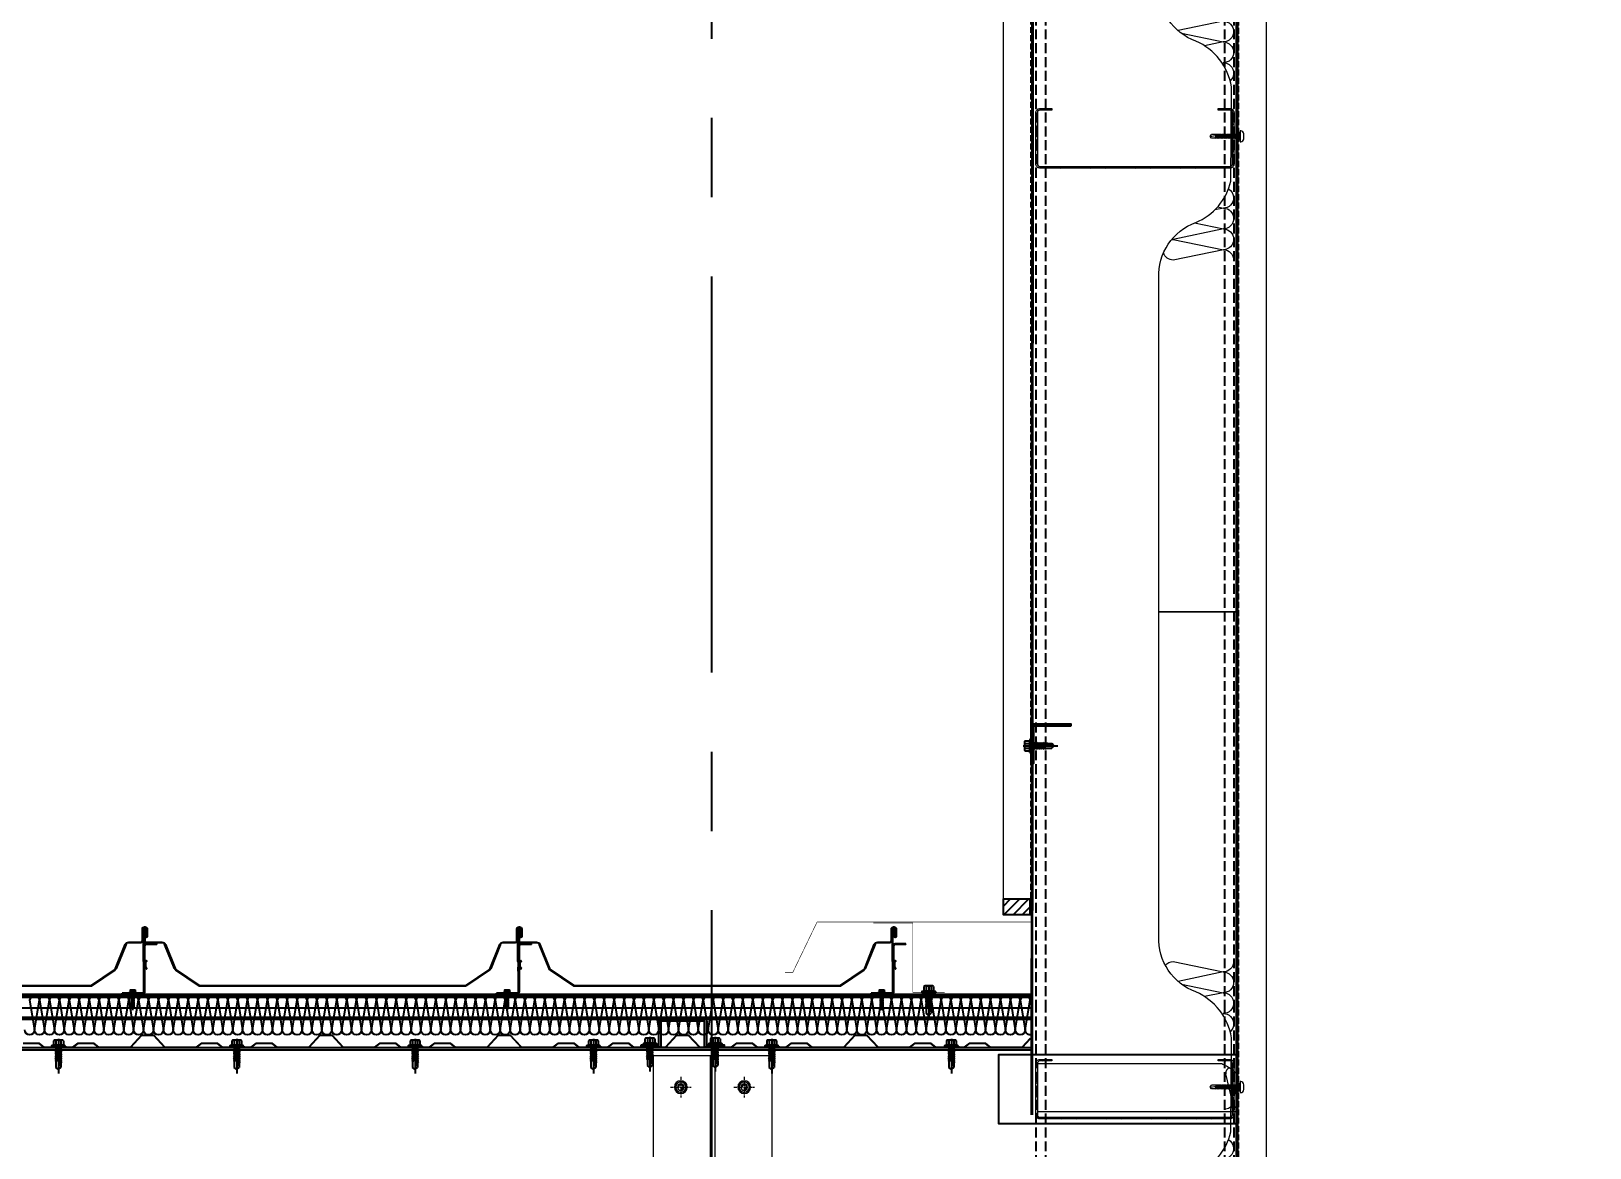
# Model space of a CAD drawing. Extents: x 220580 to 2027826, y -309201 to 71987.
# Drawn here: x 388799 to 390765, y -153356 to -151947 of the extents above; entities that cross this region are included whole.
import ezdxf
from ezdxf.xclip import XClip

# ---------------------------------------------------------------- set-up
doc = ezdxf.new("R2010")
doc.units = 0
for name, pattern in [('__DASH', [0.35, 0.25, -0.1]), ('CENTER', [2, 1.25, -0.25, 0.25, -0.25]), ('DASH', [0.35, 0.25, -0.1]), ('ZN-DASH', [0.35, 0.25, -0.1])]:
    doc.linetypes.add(name, pattern=pattern)
for name, color, linetype in [('!ZN6-虚线-8', 8, 'ZN-DASH'), ('1 轴线 辅助线', 1, 'CENTER'), ('A-AXIS-DP', 126, 'Continuous'), ('A-LIN-V', 9, 'Continuous'), ('AS-WALL', 40, 'Continuous'), ('BWM', 8, 'Continuous'), ('DIM', 173, 'Continuous'), ('Glass cotton', 95, 'Continuous'), ('pj', 4, 'Continuous'), ('SEAMLOK75 - SHEET', 6, 'Continuous'), ('Steel', 4, 'Continuous'), ('V900型压型底板', 190, 'Continuous'), ('ZX', 240, 'CENTER'), ('紧固件', 40, 'Continuous')]:
    doc.layers.add(name, color=color, linetype=linetype)
doc.layers.add('0_INSULATION', color=252, linetype='Continuous', lineweight=9, transparency=0.2)
for name, color, linetype, lineweight in [('0_PURLIN-CON', 253, 'Continuous', 15), ('0_SCREW RIVET', 4, 'Continuous', 15), ('S-dim', 81, 'Continuous', 0), ('屋面板', 6, 'Continuous', 13), ('底板', 2, 'Continuous', 13), ('彩钢板', 6, 'Continuous', 15), ('粗', 7, 'Continuous', 50), ('防火岩棉', 252, 'Continuous', 13)]:
    doc.layers.add(name, color=color, linetype=linetype, lineweight=lineweight)
doc.styles.add('DHTEXT-1', font='ROMANS.shx', dxfattribs={"width": 0.7, "bigfont": 'CHINESE.shx'})
doc.dimstyles.new('ZN200', dxfattribs={"dimscale": 200, "dimtxt": 2.5, "dimasz": 1.5, "dimexe": 1, "dimexo": 2, "dimgap": 0.9, "dimtad": 1, "dimdec": 0, "dimdsep": 46, "dimtxsty": 'DHTEXT-1', "dimblk": 'ARCHTICK', "dimcen": 2.5, "dimclrd": 173, "dimclre": 173, "dimclrt": 7, "dimazin": 2, "dimtfac": 1, "dimtdec": 0, "dimtix": 1, "dimtmove": 2, "dimatfit": 3, "dimfxl": 0, "dimtolj": 1, "dimtzin": 0, "dimarcsym": 0})

# ---------------------------------------------------------------- blocks, each defined once
blk = doc.blocks.new('_ArchTick')
at = {"color": 0, "linetype": 'ByBlock', "const_width": 0.4}
blk.add_lwpolyline([(-0.5, -0.5), (0.5, 0.5)], dxfattribs=at)
blk = doc.blocks.new('*D627')
at = {"layer": 'Defpoints', "color": 0, "ltscale": 2, "transparency": 16777216}
for p in [(390241.3, -150779.4), (391326.4, -150779.4), (390656.1, -162879.4)]:
    blk.add_point(p, dxfattribs=at)
at = {"layer": 'DIM', "color": 173, "linetype": 'ByBlock', "lineweight": -2, "ltscale": 2, "transparency": 16777216}
for p, q in [((390641.3, -150779.4), (391526.4, -150779.4)), ((391326.4, -162879.4), (391326.4, -150779.4)), ((391056.1, -162879.4), (391526.4, -162879.4))]:
    blk.add_line(p, q, dxfattribs=at)
at = {"layer": 'DIM', "color": 173, "lineweight": -2, "ltscale": 2, "transparency": 16777216, "xscale": 300, "yscale": 300, "zscale": 300}
for p, rotation in [((391326.4, -150779.4), 90), ((391326.4, -162879.4), 270)]:
    blk.add_blockref('_ArchTick', p, dxfattribs=dict(at, rotation=rotation))
at = {"layer": 'DIM', "color": 7, "ltscale": 2, "transparency": 16777216, "insert": (390896.4, -156829.4), "char_height": 500, "attachment_point": 5, "rotation": 90, "style": 'DHTEXT-1'}
blk.add_mtext('\\A1;12100', dxfattribs=at)
blk = doc.blocks.new('*U611')
at = {"layer": '0_INSULATION'}
for p, q in [((114761.39, -53978.93), (114792.96, -53985.48)), ((114792.96, -53985.48), (114764.45, -53991.41)), ((114766.55, -53993.11), (114792.96, -53998.59)), ((114792.96, -53998.59), (114781.19, -54001.04)), ((114792.98, -54103.48), (114787.53, -54104.61)), ((114789.32, -54102.72), (114792.98, -54103.48)), ((114774.8, -54112.82), (114792.98, -54116.59)), ((114792.98, -54116.59), (114761.42, -54123.15)), ((114761.42, -54123.15), (114792.98, -54129.7)), ((114792.98, -54129.7), (114761.42, -54136.27))]:
    blk.add_line(p, q, dxfattribs=at)
blk.add_lwpolyline([(114802.18, -53758.14), (114802.18, -54358.14), (114752.18, -54358.14), (114752.18, -54147.49, -0.323318), (114775.68, -54112.49, 0.242761), (114797.68, -54086.41), (114798.06, -54026.96, 0.256774), (114775.68, -53998.09, -0.323318), (114752.18, -53963.09), (114752.18, -53758.14)], format="xyb", close=True, dxfattribs=at)
at = {"layer": '0_INSULATION', "extrusion": (0, 0, -1)}
for centre, start_param, end_param in [((114761.39, -53985.49), 5.406397, 6.283185), ((114792.95, -53978.93), 1.570796, 3.141593), ((114792.96, -53992.04), 0, 1.570796), ((114792.96, -53992.04), 1.570796, 3.141593), ((114792.96, -54005.15), 0, 1.570796), ((114792.96, -54005.15), 1.570796, 3.141593), ((114792.96, -54018.26), 0, 1.570796), ((114792.96, -54018.26), 1.570796, 2.416555), ((114792.98, -54096.93), 0.524657, 1.570796), ((114792.98, -54096.93), 1.570796, 3.141593), ((114792.98, -54110.04), 0, 1.570796), ((114792.98, -54110.04), 1.570796, 3.141593), ((114761.42, -54129.71), 6.139662, 6.283185), ((114761.41, -54116.6), 3.141593, 3.269368), ((114792.98, -54123.15), 0, 1.570796), ((114792.98, -54123.15), 1.570796, 3.141593), ((114761.42, -54129.71), 3.141593, 4.407145), ((114792.98, -54136.26), 0, 1.570796)]:
    blk.add_ellipse(centre, major_axis=(0, 6.56), ratio=0.988253, start_param=start_param, end_param=end_param, dxfattribs=at)
blk = doc.blocks.new('*U1967')
at = {"layer": '0_PURLIN-CON', "linetype": 'ByBlock', "lineweight": -2}
h = blk.add_hatch(dxfattribs=at)
h.set_pattern_fill('ANSI32', color=256, scale=2, angle=2.8624)
h.set_pattern_definition([(47.862405, (-81115.591, 63372.253), (-7.0631283, 6.3904494), []), (47.862405, (-81111.1065, 63372.477), (-7.0631283, 6.3904494), [])])
edge = h.paths.add_edge_path()
edge.add_line((75, 20), (75, 5))
edge.add_arc((70, 5), 5, -90, 0, ccw=False)
edge.add_line((70, 0), (5, 0))
edge.add_arc((5, 5), 5, 180, 270, ccw=False)
edge.add_line((0, 5), (0, 245))
edge.add_arc((5, 245), 5, 90, 180, ccw=False)
edge.add_line((5, 250), (70, 250))
edge.add_arc((70, 245), 5, 0, 90, ccw=False)
edge.add_line((75, 245), (75, 230))
edge.add_line((75, 230), (73, 230))
edge.add_line((73, 230), (73, 245))
edge.add_arc((70, 245), 3, 0, 90)
edge.add_line((70, 248), (5, 248))
edge.add_arc((5, 245), 3, 90, 180)
edge.add_line((2, 245), (2, 5))
edge.add_arc((5, 5), 3, 180, 270)
edge.add_line((5, 2), (70, 2))
edge.add_arc((70, 5), 3, 270, 360)
edge.add_line((73, 5), (73, 20))
edge.add_line((73, 20), (75, 20))
at = {"color": 0, "linetype": 'ByBlock'}
for p in [(0, 250), (75, 250), (0, 0), (75, 0)]:
    blk.add_point(p, dxfattribs=at)
at = {"layer": '0_PURLIN-CON', "linetype": 'ByBlock', "lineweight": -2}
blk.add_lwpolyline([(75, 20), (75, 5, -0.414214), (70, 0), (5, 0, -0.414214), (0, 5), (0, 245, -0.414214), (5, 250), (70, 250, -0.414214), (75, 245), (75, 230), (73, 230), (73, 245, 0.414214), (70, 248), (5, 248, 0.414214), (2, 245), (2, 5, 0.414214), (5, 2), (70, 2, 0.414214), (73, 5), (73, 20)], format="xyb", close=True, dxfattribs=at)
blk = doc.blocks.new('*U616')
at = {"layer": '0_INSULATION'}
for p, q in [((114761.39, -53978.93), (114792.96, -53985.48)), ((114792.96, -53985.48), (114764.45, -53991.41)), ((114766.55, -53993.11), (114792.96, -53998.59)), ((114792.96, -53998.59), (114781.19, -54001.04)), ((114792.98, -54103.48), (114787.53, -54104.61)), ((114789.32, -54102.72), (114792.98, -54103.48)), ((114774.8, -54112.82), (114792.98, -54116.59)), ((114792.98, -54116.59), (114761.42, -54123.15)), ((114761.42, -54123.15), (114792.98, -54129.7)), ((114792.98, -54129.7), (114761.42, -54136.27))]:
    blk.add_line(p, q, dxfattribs=at)
blk.add_lwpolyline([(114802.18, -53484.14), (114802.18, -54358.14), (114752.18, -54358.14), (114752.18, -54147.49, -0.323318), (114775.68, -54112.49, 0.242761), (114797.68, -54086.41), (114798.06, -54026.96, 0.256774), (114775.68, -53998.09, -0.323318), (114752.18, -53963.09), (114752.18, -53484.14)], format="xyb", close=True, dxfattribs=at)
at = {"layer": '0_INSULATION', "extrusion": (0, 0, -1)}
for centre, start_param, end_param in [((114761.39, -53985.49), 5.406397, 6.283185), ((114792.95, -53978.93), 1.570796, 3.141593), ((114792.96, -53992.04), 0, 1.570796), ((114792.96, -53992.04), 1.570796, 3.141593), ((114792.96, -54005.15), 0, 1.570796), ((114792.96, -54005.15), 1.570796, 3.141593), ((114792.96, -54018.26), 0, 1.570796), ((114792.96, -54018.26), 1.570796, 2.416555), ((114792.98, -54096.93), 0.524657, 1.570796), ((114792.98, -54096.93), 1.570796, 3.141593), ((114792.98, -54110.04), 0, 1.570796), ((114792.98, -54110.04), 1.570796, 3.141593), ((114761.42, -54129.71), 6.139662, 6.283185), ((114761.41, -54116.6), 3.141593, 3.269368), ((114792.98, -54123.15), 0, 1.570796), ((114792.98, -54123.15), 1.570796, 3.141593), ((114761.42, -54129.71), 3.141593, 4.407145), ((114792.98, -54136.26), 0, 1.570796)]:
    blk.add_ellipse(centre, major_axis=(0, 6.56), ratio=0.988253, start_param=start_param, end_param=end_param, dxfattribs=at)
blk = doc.blocks.new('A$C730cbf65')
at = {"layer": 'Steel', "color": 8, "linetype": '__DASH', "ltscale": 50}
for p, q in [((84, 2650), (84, 406.5)), ((96, 2650), (96, 406.5)), ((322, 2650), (322, 406.5)), ((334, 2650), (334, 406.5)), ((84, 406.5), (84, -565.3)), ((96, 406.5), (96, -565.3)), ((322, 406.5), (322, -565.3)), ((334, 406.5), (334, -565.3))]:
    blk.add_line(p, q, dxfattribs=at)
blk = doc.blocks.new('$紧固件$00000145')
at = {"layer": '0_SCREW RIVET'}
for p, q in [((-1.7, 9.4), (-1.7, 7.2)), ((-1.7, 6.7), (-1.7, 5)), ((-1.7, 4.5), (-1.7, 2.8)), ((-1.7, 2.3), (-1.7, 0.6)), ((-1.7, 0.1), (-1.7, -1.6)), ((2.8, 9.4), (2.8, 7.6)), ((2.8, 7.1), (2.8, 5.4)), ((2.8, 4.9), (2.8, 3.2)), ((2.8, 2.7), (2.8, 1)), ((2.8, 0.5), (2.8, -1.2)), ((-1.7, -2.1), (-1.7, -3.8)), ((-1.7, -4.3), (-1.7, -6)), ((-1.7, -6.5), (-1.7, -8.2)), ((-1.7, -8.7), (-1.7, -10.5)), ((-1.7, -11), (-1.7, -12.7)), ((-1.7, -13.2), (-1.7, -14.9)), ((-1.7, -15.4), (-1.7, -17.1)), ((-1.7, -17.6), (-1.7, -19.3)), ((2.8, -1.7), (2.8, -3.4)), ((2.8, -3.9), (2.8, -5.6)), ((2.8, -6.1), (2.8, -7.8)), ((2.8, -8.3), (2.8, -10.1)), ((2.8, -10.6), (2.8, -12.3)), ((2.8, -12.8), (2.8, -14.5)), ((2.8, -15), (2.8, -16.7)), ((2.8, -17.2), (2.8, -18.9)), ((2.8, -19.4), (2.8, -24.8)), ((-1.7, -19.8), (-1.7, -24.8)), ((-1.7, -24.8), (0.5, -26.6)), ((0.5, -26.6), (2.8, -24.8))]:
    blk.add_line(p, q, dxfattribs=at)
blk.add_lwpolyline([(-6.5, 12.1, -0.414214), (-2.5, 16.1), (3.5, 16.1, -0.414214), (7.5, 12.1), (7.5, 12.2), (7.5, 11.4), (-6.5, 11.4), (-6.5, 12.2)], format="xyb", close=True, dxfattribs=at)
for points in [[(-4, 11.4), (5, 11.4), (5, 9.4), (-4, 9.4)], [(-1.7, 6.7), (2.8, 7.1), (3.3, 7.4), (2.8, 7.6), (-1.7, 7.2), (-2.2, 6.9)], [(-1.7, 4.5), (2.8, 4.9), (3.3, 5.2), (2.8, 5.4), (-1.7, 5), (-2.2, 4.7)], [(-1.7, 2.3), (2.8, 2.7), (3.3, 3), (2.8, 3.2), (-1.7, 2.8), (-2.2, 2.5)], [(-1.7, 0.1), (2.8, 0.5), (3.3, 0.8), (2.8, 1), (-1.7, 0.6), (-2.2, 0.3)], [(-1.7, -2.1), (2.8, -1.7), (3.3, -1.4), (2.8, -1.2), (-1.7, -1.6), (-2.2, -1.9)], [(-1.7, -4.3), (2.8, -3.9), (3.3, -3.6), (2.8, -3.4), (-1.7, -3.8), (-2.2, -4.1)], [(-1.7, -6.5), (2.8, -6.1), (3.3, -5.8), (2.8, -5.6), (-1.7, -6), (-2.2, -6.3)], [(-1.7, -8.7), (2.8, -8.3), (3.3, -8.1), (2.8, -7.8), (-1.7, -8.2), (-2.2, -8.5)], [(-1.7, -11), (2.8, -10.6), (3.3, -10.3), (2.8, -10.1), (-1.7, -10.5), (-2.2, -10.7)], [(-1.7, -13.2), (2.8, -12.8), (3.3, -12.5), (2.8, -12.3), (-1.7, -12.7), (-2.2, -13)], [(-1.7, -15.4), (2.8, -15), (3.3, -14.7), (2.8, -14.5), (-1.7, -14.9), (-2.2, -15.2)], [(-1.7, -17.6), (2.8, -17.2), (3.3, -16.9), (2.8, -16.7), (-1.7, -17.1), (-2.2, -17.4)]]:
    blk.add_lwpolyline(points, close=True, dxfattribs=at)
for points in [[(1.7, -19), (-1.7, -19.3), (-2.2, -19.6), (-1.7, -19.8), (1.6, -19.5)], [(0.5, -26.6), (1.9, -18), (2.5, -19.4), (2.5, -19.4), (2.8, -19.9)], [(2.3, -18.9), (2.8, -18.9), (3.3, -19.1), (2.8, -19.4), (2.5, -19.4)]]:
    blk.add_lwpolyline(points, dxfattribs=at)
blk = doc.blocks.new('*U976')
at = {"layer": 'pj'}
for p, q in [((-4.4, 0.45), (-4.4, 0)), ((4.4, 0), (-4.4, 0)), ((-4.1, 0.75), (-3.1, 1)), ((4.1, 0.75), (-4.1, 0.75)), ((-3.1, 3.85), (-3.1, 1)), ((3.1, 1), (-3.1, 1)), ((2.33, 4.25), (-2.33, 4.25)), ((-2.04, 0.75), (-1.55, 1)), ((-1.55, 3.85), (-1.55, 1)), ((-1.55, 0), (-1.55, -1.59)), ((1.55, 3.85), (1.55, 1)), ((2.15, 0.75), (1.55, 1)), ((1.55, 0), (1.55, -1.09)), ((3.1, 3.85), (3.1, 1)), ((4.1, 0.75), (3.1, 1)), ((4.4, 0.45), (4.4, 0)), ((-2.11, -1.9), (2.11, -1.4)), ((-2.11, -1.9), (-1.55, -1.59)), ((-2.11, -1.9), (-1.55, -2.21)), ((-2.11, -3.3), (2.11, -2.8)), ((-2.11, -3.3), (-1.55, -2.99)), ((-2.11, -3.3), (-1.55, -3.61)), ((-2.11, -4.7), (2.11, -4.2)), ((-2.11, -4.7), (-1.55, -4.39)), ((-2.11, -4.7), (-1.55, -5.01)), ((-2.11, -6.1), (2.11, -5.6)), ((-2.11, -6.1), (-1.55, -5.79)), ((-2.11, -6.1), (-1.55, -6.41)), ((-2.11, -7.5), (2.11, -7)), ((-2.11, -7.5), (-1.55, -7.19)), ((-2.11, -7.5), (-1.55, -7.81)), ((-2.11, -8.9), (-1.55, -8.59)), ((-2.11, -8.9), (-1.14, -8.78)), ((-2.11, -8.9), (-1.55, -9.21)), ((-1.55, -1.59), (1.55, -1.09)), ((-1.55, -2.21), (1.55, -1.71)), ((-1.55, -2.21), (-1.55, -2.99)), ((-1.55, -2.99), (1.55, -2.49)), ((-1.55, -3.61), (1.55, -3.11)), ((-1.55, -3.61), (-1.55, -4.39)), ((-1.55, -4.39), (1.55, -3.89)), ((-1.55, -5.01), (1.55, -4.51)), ((-1.55, -5.01), (-1.55, -5.79)), ((-1.55, -5.79), (1.55, -5.29)), ((-1.55, -6.41), (1.55, -5.91)), ((-1.55, -6.41), (-1.55, -7.19)), ((-1.55, -7.19), (1.55, -6.69)), ((-1.55, -7.81), (1.55, -7.31)), ((-1.55, -7.81), (-1.55, -8.59)), ((-1.55, -8.59), (-0.99, -8.49)), ((-1.55, -9.21), (-1.33, -9.17)), ((-1.55, -9.21), (-1.55, -13)), ((0.56, -8.24), (1.55, -8.09)), ((0.71, -8.55), (2.11, -8.4)), ((0.71, -8.83), (1.55, -8.71)), ((0.71, -9.61), (1.55, -9.49)), ((0.71, -9.95), (2.11, -9.8)), ((1.55, -0.31), (1.55, -1.09)), ((2.11, -1.4), (1.55, -1.09)), ((2.11, -1.4), (1.55, -1.71)), ((1.55, -1.71), (1.55, -2.49)), ((2.11, -2.8), (1.55, -2.49)), ((2.11, -2.8), (1.55, -3.11)), ((1.55, -3.11), (1.55, -3.89)), ((2.11, -4.2), (1.55, -3.89)), ((2.11, -4.2), (1.55, -4.51)), ((1.55, -4.51), (1.55, -5.29)), ((2.11, -5.6), (1.55, -5.29)), ((2.11, -5.6), (1.55, -5.91)), ((1.55, -5.91), (1.55, -6.69)), ((2.11, -7), (1.55, -6.69)), ((2.11, -7), (1.55, -7.31)), ((1.55, -7.31), (1.55, -8.09)), ((2.11, -8.4), (1.55, -8.09)), ((2.11, -8.4), (1.55, -8.71)), ((1.55, -8.71), (1.55, -9.49)), ((2.11, -9.8), (1.55, -9.49)), ((2.11, -9.8), (1.55, -10.11)), ((0, -14.4), (-1.55, -13)), ((0, -14.4), (1.55, -13)), ((0.71, -10.23), (1.55, -10.11)), ((1.55, -10.11), (1.55, -13))]:
    blk.add_line(p, q, dxfattribs=at)
blk.add_lwpolyline([(0, -14.4), (0.71, -10.23), (0.71, -8.5, 0.417657), (0.41, -8.2, 0.097062), (-0.99, -8.49), (-1.55, -9.6)], format="xyb", dxfattribs=at)
for centre, radius, start, end in [((-4.1, 0.45), 0.3, 90, 180), ((-2.33, 3.3), 0.951, 35.40086, 144.59914), ((0, 1.05), 3.2, 61.05941, 118.94059), ((2.33, 3.3), 0.951, 35.40086, 144.59914), ((4.1, 0.45), 0.3, 0, 90)]:
    blk.add_arc(centre, radius, start, end, dxfattribs=at)
at = {"layer": 'ZX', "ltscale": 0.2}
blk.add_line((0, 4.94), (0, -16.83), dxfattribs=at)
blk = doc.blocks.new('00990')
at = {"color": 2}
blk.add_lwpolyline([(7292.4, -17093.5), (7314.9, -17093.5), (7314.9, -17061), (7374.9, -17061), (7374.9, -17093.5), (7397.4, -17093.5), (7397.4, -17096), (7372.4, -17096), (7372.4, -17063.5), (7317.4, -17063.5), (7317.4, -17096), (7292.4, -17096)], close=True, dxfattribs=at)
at = {"layer": '紧固件', "xscale": 2, "yscale": 2, "zscale": 2}
for p in [(7303.6, -17093.5), (7386.1, -17093.5, 0)]:
    blk.add_blockref('*U976', p, dxfattribs=at)
blk = doc.blocks.new('*U1984')
at = {"layer": 'pj'}
for p, q in [((-4.4, 0.5), (-4.4, 0)), ((4.4, 0), (-4.4, 0)), ((-4.1, 0.8), (-3.1, 1)), ((4.1, 0.8), (-4.1, 0.8)), ((-3.1, 3.9), (-3.1, 1)), ((3.1, 1), (-3.1, 1)), ((2.3, 4.2), (-2.3, 4.2)), ((-2, 0.8), (-1.5, 1)), ((-1.5, 3.9), (-1.5, 1)), ((-1.5, 0), (-1.5, -1.6)), ((1.5, 3.9), (1.5, 1)), ((2.2, 0.8), (1.5, 1)), ((1.5, 0), (1.5, -1.1)), ((3.1, 3.9), (3.1, 1)), ((4.1, 0.8), (3.1, 1)), ((4.4, 0.5), (4.4, 0)), ((-2.1, -1.9), (2.1, -1.4)), ((-2.1, -1.9), (-1.5, -1.6)), ((-2.1, -1.9), (-1.5, -2.2)), ((-2.1, -3.3), (2.1, -2.8)), ((-2.1, -3.3), (-1.5, -3)), ((-2.1, -3.3), (-1.5, -3.6)), ((-2.1, -4.7), (2.1, -4.2)), ((-2.1, -4.7), (-1.5, -4.4)), ((-2.1, -4.7), (-1.5, -5)), ((-2.1, -6.1), (2.1, -5.6)), ((-2.1, -6.1), (-1.5, -5.8)), ((-2.1, -6.1), (-1.5, -6.4)), ((-2.1, -7.5), (2.1, -7)), ((-2.1, -7.5), (-1.5, -7.2)), ((-2.1, -7.5), (-1.5, -7.8)), ((-2.1, -8.9), (2.1, -8.4)), ((-2.1, -8.9), (-1.5, -8.6)), ((-2.1, -8.9), (-1.5, -9.2)), ((-2.1, -10.3), (2.1, -9.8)), ((-2.1, -10.3), (-1.5, -10)), ((-2.1, -10.3), (-1.5, -10.6)), ((-2.1, -11.7), (2.1, -11.2)), ((-2.1, -11.7), (-1.5, -11.4)), ((-2.1, -11.7), (-1.5, -12)), ((-2.1, -13.1), (-1.5, -12.8)), ((-2.1, -13.1), (-1.1, -13)), ((-2.1, -13.1), (-1.5, -13.4)), ((-1.5, -1.6), (1.5, -1.1)), ((-1.5, -2.2), (1.5, -1.7)), ((-1.5, -2.2), (-1.5, -3)), ((-1.5, -3), (1.5, -2.5)), ((-1.5, -3.6), (1.5, -3.1)), ((-1.5, -3.6), (-1.5, -4.4)), ((-1.5, -4.4), (1.5, -3.9)), ((-1.5, -5), (1.5, -4.5)), ((-1.5, -5), (-1.5, -5.8)), ((-1.5, -5.8), (1.5, -5.3)), ((-1.5, -6.4), (1.5, -5.9)), ((-1.5, -6.4), (-1.5, -7.2)), ((-1.5, -7.2), (1.5, -6.7)), ((-1.5, -7.8), (1.5, -7.3)), ((-1.5, -7.8), (-1.5, -8.6)), ((-1.5, -8.6), (1.5, -8.1)), ((-1.5, -9.2), (1.5, -8.7)), ((-1.5, -9.2), (-1.5, -10)), ((-1.5, -10), (1.5, -9.5)), ((-1.5, -10.6), (1.5, -10.1)), ((-1.5, -10.6), (-1.5, -11.4)), ((-1.5, -11.4), (1.5, -10.9)), ((-1.5, -12), (1.5, -11.5)), ((-1.5, -12), (-1.5, -12.8)), ((-1.5, -12.8), (-1, -12.7)), ((-1.5, -13.4), (-1.5, -17.2)), ((-1.5, -13.4), (-1.3, -13.4)), ((0, -18.6), (-1.5, -17.2)), ((0, -18.6), (1.5, -17.2)), ((0.6, -12.4), (1.5, -12.3)), ((0.7, -12.8), (2.1, -12.6)), ((0.7, -13), (1.5, -12.9)), ((0.7, -13.8), (1.5, -13.7)), ((0.7, -14.2), (2.1, -14)), ((0.7, -14.4), (1.5, -14.3)), ((1.5, -0.3), (1.5, -1.1)), ((2.1, -1.4), (1.5, -1.1)), ((2.1, -1.4), (1.5, -1.7)), ((1.5, -1.7), (1.5, -2.5)), ((2.1, -2.8), (1.5, -2.5)), ((2.1, -2.8), (1.5, -3.1)), ((1.5, -3.1), (1.5, -3.9)), ((2.1, -4.2), (1.5, -3.9)), ((2.1, -4.2), (1.5, -4.5)), ((1.5, -4.5), (1.5, -5.3)), ((2.1, -5.6), (1.5, -5.3)), ((2.1, -5.6), (1.5, -5.9)), ((1.5, -5.9), (1.5, -6.7)), ((2.1, -7), (1.5, -6.7)), ((2.1, -7), (1.5, -7.3)), ((1.5, -7.3), (1.5, -8.1)), ((2.1, -8.4), (1.5, -8.1)), ((2.1, -8.4), (1.5, -8.7)), ((1.5, -8.7), (1.5, -9.5)), ((2.1, -9.8), (1.5, -9.5)), ((2.1, -9.8), (1.5, -10.1)), ((1.5, -10.1), (1.5, -10.9)), ((2.1, -11.2), (1.5, -10.9)), ((2.1, -11.2), (1.5, -11.5)), ((1.5, -11.5), (1.5, -12.3)), ((2.1, -12.6), (1.5, -12.3)), ((2.1, -12.6), (1.5, -12.9)), ((1.5, -12.9), (1.5, -13.7)), ((2.1, -14), (1.5, -13.7)), ((2.1, -14), (1.5, -14.3)), ((1.5, -14.3), (1.5, -17.2))]:
    blk.add_line(p, q, dxfattribs=at)
blk.add_lwpolyline([(0, -18.6), (0.7, -14.4), (0.7, -12.7, 0.417657), (0.4, -12.4, 0.097062), (-1, -12.7), (-1.5, -13.8)], format="xyb", dxfattribs=at)
for centre, radius, start, end in [((-4.1, 0.5), 0.3, 90, 180), ((-2.3, 3.3), 0.951, 35.4009, 144.5991), ((0, 1), 3.2, 61.0594, 118.9406), ((2.3, 3.3), 0.951, 35.4009, 144.5991), ((4.1, 0.5), 0.3, 0, 90)]:
    blk.add_arc(centre, radius, start, end, dxfattribs=at)
at = {"layer": 'ZX', "ltscale": 0.2}
blk.add_line((0, 4.9), (0, -21), dxfattribs=at)
blk = doc.blocks.new('A$C06060CBF')
at = {"layer": '粗', "lineweight": -2}
for p, q in [((26.8, 41.2), (26.8, 82.1)), ((27.4, 41.2), (27.4, 82.1)), ((27.4, 2.3), (27.4, 61.4)), ((28.7, 59.5), (27.4, 59.5)), ((28.7, 2.3), (28.7, 61.4)), ((43.8, 63.6), (29.7, 63.6)), ((43.8, 62.4), (29.7, 62.4)), ((43.8, 62.4), (43.8, 63.6)), ((28.7, 41.2), (27.4, 41.2)), ((30.4, 42.2), (28, 40.8)), ((29.2, 40.8), (28.4, 40.3)), ((30.7, 41.6), (29.2, 40.8)), ((29.2, 33.8), (29.2, 40.3)), ((30.9, 41.1), (29.8, 40.4)), ((29.8, 33.8), (29.8, 40.3)), ((26.8, 33), (26.8, 28.9)), ((27.4, 33), (27.4, 28.9)), ((28.7, 33), (27.4, 33)), ((30.4, 32), (28, 33.3)), ((29.2, 33.4), (28.4, 33.9)), ((30.7, 32.5), (29.2, 33.4)), ((30.6, 33.3), (29.8, 33.7)), ((30.9, 33.1), (29.8, 33.7)), ((26.4, 1.2), (0, 1.2)), ((0, 0), (0, 1.2)), ((26.4, 0), (0, 0)), ((19.5, 0), (19.5, 1.2))]:
    blk.add_line(p, q, dxfattribs=at)
at = {"layer": '粗'}
blk.add_line((27.4, 28.9), (26.8, 28.9), dxfattribs=at)
at = {"layer": '粗', "linetype": 'DASH', "lineweight": -2}
for p, q in [((9.7, 1.2), (9.7, 0)), ((16.9, 1.2), (16.9, 0))]:
    blk.add_line(p, q, dxfattribs=at)
at = {"layer": '粗', "lineweight": -2}
blk.add_lwpolyline([(27.4, 82.1, -1), (29.9, 82.1), (29.9, 73.1), (30.5, 73.1), (30.5, 82.1, 1), (26.8, 82.1)], format="xyb", dxfattribs=at)
for centre, radius, start, end in [((29.7, 61.4), 2.25, 90, 180), ((29.7, 61.4), 1.02, 90, 180), ((27.8, 41.2), 1.02, 180, 300), ((27.8, 41.2), 0.41, 180, 300), ((29.9, 40.3), 0.717, 120, 180), ((29.9, 40.3), 0.102, 120, 180), ((30.6, 41.6), 0.627, 302.657, 103.9204), ((27.8, 33), 1.02, 60, 180), ((27.8, 33), 0.41, 60, 180), ((29.9, 33.8), 0.717, 180, 240), ((29.9, 33.8), 0.102, 180, 240), ((30.6, 32.6), 0.627, 256.0796, 57.343), ((26.4, 2.3), 1.02, 270, 0), ((26.4, 2.3), 2.25, 270, 0)]:
    blk.add_arc(centre, radius, start, end, dxfattribs=at)
at = {"layer": '紧固件', "xscale": -1.023999999801318, "yscale": 1.023999999801318, "zscale": 1.023999999801318}
blk.add_blockref('*U1984', (13.2, 1.2), dxfattribs=at)
blk = doc.blocks.new('903092')
at = {"layer": 'A-AXIS-DP', "color": 2, "ltscale": 2800}
blk.add_lwpolyline([(1167543.6, 395881.2), (1167496.6, 395881.2), (1167496.6, 395834.2), (1167493.6, 395834.2), (1167493.6, 395884.2), (1167543.6, 395884.2)], close=True, dxfattribs=at)
at = {"layer": '屋面板', "color": 6, "const_width": 0.7}
blk.add_lwpolyline([(1167493.6, 395884.2), (1167493.6, 395634.2)], close=True, dxfattribs=at)
at = {"layer": '屋面板', "color": 6}
blk.add_lwpolyline([(1167182.9, 395570.5, 0.7, 0.7, 0), (1167192.9, 395570.5, 0.7, 0.7, 0), (1167223.6, 395634.2, 0.7, 0.7, 0), (1167493.6, 395634.2, 0.7, 0.7, 0), (1167223.6, 395634.2, 0, 0, 0)], format="xyseb", dxfattribs=at)
at = {"layer": '屋面板', "color": 2}
blk.add_lwpolyline([(1167294.4, 395632.8, 0.7, 0.7, 0), (1167344.4, 395632.8, 0.7, 0.7, 0), (1167344.4, 395545, 0.7, 0.7, 0), (1167344.4, 395632.8, 0, 0, 0)], format="xyseb", dxfattribs=at)
at = {"layer": '屋面板', "color": 2, "const_width": 0.7}
blk.add_lwpolyline([(1167344.4, 395545), (1167384.4, 395545)], dxfattribs=at)
at = {"layer": '紧固件', "xscale": 2, "yscale": 2, "zscale": 2, "rotation": 90}
blk.add_blockref('*U976', (1167493.6, 395856.4), dxfattribs=at)
at = {"layer": '紧固件', "xscale": 2, "yscale": 2, "zscale": 2}
blk.add_blockref('*U976', (1167364.4, 395545), dxfattribs=at)
blk = doc.blocks.new('*U978')
at = {"color": 4}
for points in [[(-7, -1, 1), (9, -1, 1), (-7, -1, 1)], [(-5.4, -1, 1), (7.4, -1, 1), (-5.4, -1, 1)], [(-3, -1, 1), (5, -1, 1), (-3, -1, 1)], [(1, -3.8, 2.414214), (-1.8, -1, 2.414214)]]:
    blk.add_lwpolyline(points, format="xyb", dxfattribs=at)
blk.add_lwpolyline([(1, -8.3), (-5.7, -4.6), (-5.7, 2.6), (1, 6.3), (7.7, 2.6), (7.7, -4.6), (1, -8.3)], dxfattribs=at)
at = {"color": 1, "linetype": 'CENTER', "ltscale": 3}
for points in [[(1, 11.8), (1, -13.8)], [(-11.8, -1), (13.8, -1)]]:
    blk.add_lwpolyline(points, dxfattribs=at)
blk = doc.blocks.new('4356')
at = {"layer": 'S-dim', "ltscale": 10}
for p, q in [((1239454.8, -86062.1), (1239604.8, -86062.1)), ((1239454.8, -86062.1), (1239454.8, -86402.1)), ((1239526.8, -86062.1), (1239526.8, -86402.1)), ((1239532.8, -86062.1), (1239532.8, -86402.1)), ((1239604.8, -86062.1), (1239604.8, -86402.1)), ((1239454.8, -86402.1), (1239604.8, -86402.1))]:
    blk.add_line(p, q, dxfattribs=at)
at = {"xscale": 1.010860484544767, "yscale": 1.010860484544767, "zscale": 1.010860484544767}
for p in [(1239488.8, -86101.1), (1239568.8, -86101.1), (1239488.8, -86281.1), (1239568.8, -86281.1)]:
    blk.add_blockref('*U978', p, dxfattribs=at)
blk = doc.blocks.new('20250910150331')
h = blk.add_hatch()
h.set_pattern_fill('ANSI31', color=256, scale=2.574546, style=0)
h.set_pattern_definition([(225, (34791.407, 56411.293), (5.7800201, -5.7800201), [])])
h.paths.add_polyline_path([(517.8, 12337.5), (551.2, 12337.5), (551.2, 12317.5), (517.8, 12317.5)])
at = {"layer": '!ZN6-虚线-8', "ltscale": 30}
for p, q in [((814.6, 2540.9), (814.6, 14564.8)), ((553, 12317.5), (553, 14450.1))]:
    blk.add_line(p, q, dxfattribs=at)
at = {"color": 1, "ltscale": 10}
blk.add_line((-2637.4, 12217.4), (551.7, 12217.4), dxfattribs=at)
at = {"color": 3, "ltscale": 10}
for p, q in [((-2637.4, 12215.9), (551.7, 12215.9)), ((-2637.4, 12213.4), (551.7, 12213.4)), ((-2637.4, 12188.4), (551.7, 12188.4)), ((-2637.4, 12185.9), (551.7, 12185.9))]:
    blk.add_line(p, q, dxfattribs=at)
at = {"color": 6, "ltscale": 10}
for p, q in [((-2637.4, 12150), (551.7, 12150)), ((-2637.4, 12147), (551.7, 12147))]:
    blk.add_line(p, q, dxfattribs=at)
blk.add_lwpolyline([(517.8, 12337.5), (551.2, 12337.5), (551.2, 12317.5), (517.8, 12317.5)], close=True)
at = {"layer": 'A-LIN-V', "color": 8}
blk.add_line((-2640.4, 12200), (549.8, 12200), dxfattribs=at)
at = {"layer": 'A-LIN-V'}
blk.add_line((-2637.4, 12200), (552.8, 12200), dxfattribs=at)
at = {"layer": 'AS-WALL', "color": 8}
blk.add_line((449.8, 12200), (549.8, 12200), dxfattribs=at)
at = {"layer": 'AS-WALL'}
blk.add_line((452.8, 12200), (552.8, 12200), dxfattribs=at)
at = {"layer": 'BWM'}
blk.add_lwpolyline([(551.7, 12165.9, -0.414214), (545.4, 12172.2), (551.7, 12209.6, 1), (539.2, 12209.6), (545.4, 12172.2, -1), (532.9, 12172.2), (539.2, 12209.6, 1), (526.7, 12209.6), (532.9, 12172.2, -1), (520.4, 12172.2), (526.7, 12209.6, 1), (514.2, 12209.6), (520.4, 12172.2, -1), (507.9, 12172.2), (514.2, 12209.6, 1), (501.7, 12209.6), (507.9, 12172.2, -1), (495.4, 12172.2), (501.7, 12209.6, 1), (489.2, 12209.6), (495.4, 12172.2, -1), (482.9, 12172.2), (489.2, 12209.6, 1), (476.7, 12209.6), (482.9, 12172.2, -1), (470.4, 12172.2), (476.7, 12209.6, 1), (464.2, 12209.6), (470.4, 12172.2, -1), (457.9, 12172.2), (464.2, 12209.6, 1), (451.7, 12209.6), (457.9, 12172.2, -1), (445.4, 12172.2), (451.7, 12209.6, 1), (439.2, 12209.6), (445.4, 12172.2, -1), (432.9, 12172.2), (439.2, 12209.6, 1), (426.7, 12209.6), (432.9, 12172.2, -1), (420.4, 12172.2), (426.7, 12209.6, 1), (414.2, 12209.6), (420.4, 12172.2, -1), (407.9, 12172.2), (414.2, 12209.6, 1), (401.7, 12209.6), (407.9, 12172.2, -1), (395.4, 12172.2), (401.7, 12209.6, 1), (389.2, 12209.6), (395.4, 12172.2, -1), (382.9, 12172.2), (389.2, 12209.6, 1), (376.7, 12209.6), (382.9, 12172.2, -1), (370.4, 12172.2), (376.7, 12209.6, 1), (364.2, 12209.6), (370.4, 12172.2, -1), (357.9, 12172.2), (364.2, 12209.6, 1), (351.7, 12209.6), (357.9, 12172.2, -1), (345.4, 12172.2), (351.7, 12209.6, 1), (339.2, 12209.6), (345.4, 12172.2, -1), (332.9, 12172.2), (339.2, 12209.6, 1), (326.7, 12209.6), (332.9, 12172.2, -1), (320.4, 12172.2), (326.7, 12209.6, 1), (314.2, 12209.6), (320.4, 12172.2, -1), (307.9, 12172.2), (314.2, 12209.6, 1), (301.7, 12209.6), (307.9, 12172.2, -1), (295.4, 12172.2), (301.7, 12209.6, 1), (289.2, 12209.6), (295.4, 12172.2, -1), (282.9, 12172.2), (289.2, 12209.6, 1), (276.7, 12209.6), (282.9, 12172.2, -1), (270.4, 12172.2), (276.7, 12209.6, 1), (264.2, 12209.6), (270.4, 12172.2, -1), (257.9, 12172.2), (264.2, 12209.6, 1), (251.7, 12209.6), (257.9, 12172.2, -1), (245.4, 12172.2), (251.7, 12209.6, 1), (239.2, 12209.6), (245.4, 12172.2, -1), (232.9, 12172.2), (239.2, 12209.6, 1), (226.7, 12209.6), (232.9, 12172.2, -1), (220.4, 12172.2), (226.7, 12209.6, 1), (214.2, 12209.6), (220.4, 12172.2, -1), (207.9, 12172.2), (214.2, 12209.6, 1), (201.7, 12209.6), (207.9, 12172.2, -1), (195.4, 12172.2), (201.7, 12209.6, 1), (189.2, 12209.6), (195.4, 12172.2, -1), (182.9, 12172.2), (189.2, 12209.6, 1), (176.7, 12209.6), (182.9, 12172.2, -1), (170.4, 12172.2), (176.7, 12209.6, 1), (164.2, 12209.6), (170.4, 12172.2, -1), (157.9, 12172.2), (164.2, 12209.6, 1), (151.7, 12209.6), (157.9, 12172.2, -1), (145.4, 12172.2), (151.7, 12209.6, 1), (139.2, 12209.6), (145.4, 12172.2, -1), (132.9, 12172.2), (139.2, 12209.6, 1), (126.7, 12209.6), (132.9, 12172.2, -1), (120.4, 12172.2), (126.7, 12209.6, 1), (114.2, 12209.6), (120.4, 12172.2, -1), (107.9, 12172.2), (114.2, 12209.6, 1), (101.7, 12209.6), (107.9, 12172.2, -1), (95.4, 12172.2), (101.7, 12209.6, 1), (89.2, 12209.6), (95.4, 12172.2, -1), (82.9, 12172.2), (89.2, 12209.6, 1), (76.7, 12209.6), (82.9, 12172.2, -1), (70.4, 12172.2), (76.7, 12209.6, 1), (64.2, 12209.6), (70.4, 12172.2, -1), (57.9, 12172.2), (64.2, 12209.6, 1), (51.7, 12209.6), (57.9, 12172.2, -1), (45.4, 12172.2), (51.7, 12209.6, 1), (39.2, 12209.6), (45.4, 12172.2, -1), (32.9, 12172.2), (39.2, 12209.6, 1), (26.7, 12209.6), (32.9, 12172.2, -1), (20.4, 12172.2), (26.7, 12209.6, 1), (14.2, 12209.6), (20.4, 12172.2, -1), (7.9, 12172.2), (14.2, 12209.6, 1), (1.7, 12209.6), (7.9, 12172.2, -1), (-4.6, 12172.2), (1.7, 12209.6, 1), (-10.8, 12209.6), (-4.6, 12172.2, -1), (-17.1, 12172.2), (-10.8, 12209.6, 1), (-23.3, 12209.6), (-17.1, 12172.2, -1), (-29.6, 12172.2), (-23.3, 12209.6, 1), (-35.8, 12209.6), (-29.6, 12172.2, -1), (-42.1, 12172.2), (-35.8, 12209.6, 1), (-48.3, 12209.6), (-42.1, 12172.2, -1), (-54.6, 12172.2), (-48.3, 12209.6, 1), (-60.8, 12209.6), (-54.6, 12172.2, -1), (-67.1, 12172.2), (-60.8, 12209.6, 1), (-73.3, 12209.6), (-67.1, 12172.2, -1), (-79.6, 12172.2), (-73.3, 12209.6, 1), (-85.8, 12209.6), (-79.6, 12172.2, -1), (-92.1, 12172.2), (-85.8, 12209.6, 1), (-98.3, 12209.6), (-92.1, 12172.2, -1), (-104.6, 12172.2), (-98.3, 12209.6, 1), (-110.8, 12209.6), (-104.6, 12172.2, -1), (-117.1, 12172.2), (-110.8, 12209.6, 1), (-123.3, 12209.6), (-117.1, 12172.2, -1), (-129.6, 12172.2), (-123.3, 12209.6, 1), (-135.8, 12209.6), (-129.6, 12172.2, -1), (-142.1, 12172.2), (-135.8, 12209.6, 1), (-148.3, 12209.6), (-142.1, 12172.2, -1), (-154.6, 12172.2), (-148.3, 12209.6, 1), (-160.8, 12209.6), (-154.6, 12172.2, -1), (-167.1, 12172.2), (-160.8, 12209.6, 1), (-173.3, 12209.6), (-167.1, 12172.2, -1), (-179.6, 12172.2), (-173.3, 12209.6, 1), (-185.8, 12209.6), (-179.6, 12172.2, -1), (-192.1, 12172.2), (-185.8, 12209.6, 1), (-198.3, 12209.6), (-192.1, 12172.2, -1), (-204.6, 12172.2), (-198.3, 12209.6, 1), (-210.8, 12209.6), (-204.6, 12172.2, -1), (-217.1, 12172.2), (-210.8, 12209.6, 1), (-223.3, 12209.6), (-217.1, 12172.2, -1), (-229.6, 12172.2), (-223.3, 12209.6, 1), (-235.8, 12209.6), (-229.6, 12172.2, -1), (-242.1, 12172.2), (-235.8, 12209.6, 1), (-248.3, 12209.6), (-242.1, 12172.2, -1), (-254.6, 12172.2), (-248.3, 12209.6, 1), (-260.8, 12209.6), (-254.6, 12172.2, -1), (-267.1, 12172.2), (-260.8, 12209.6, 1), (-273.3, 12209.6), (-267.1, 12172.2, -1), (-279.6, 12172.2), (-273.3, 12209.6, 1), (-285.8, 12209.6), (-279.6, 12172.2, -1), (-292.1, 12172.2), (-285.8, 12209.6, 1), (-298.3, 12209.6), (-292.1, 12172.2, -1), (-304.6, 12172.2), (-298.3, 12209.6, 1), (-310.8, 12209.6), (-304.6, 12172.2, -1), (-317.1, 12172.2), (-310.8, 12209.6, 1), (-323.3, 12209.6), (-317.1, 12172.2, -1), (-329.6, 12172.2), (-323.3, 12209.6, 1), (-335.8, 12209.6), (-329.6, 12172.2, -1), (-342.1, 12172.2), (-335.8, 12209.6, 1), (-348.3, 12209.6), (-342.1, 12172.2, -1), (-354.6, 12172.2), (-348.3, 12209.6, 1), (-360.8, 12209.6), (-354.6, 12172.2, -1), (-367.1, 12172.2), (-360.8, 12209.6, 1), (-373.3, 12209.6), (-367.1, 12172.2, -1), (-379.6, 12172.2), (-373.3, 12209.6, 1), (-385.8, 12209.6), (-379.6, 12172.2, -1), (-392.1, 12172.2), (-385.8, 12209.6, 1), (-398.3, 12209.6), (-392.1, 12172.2, -1), (-404.6, 12172.2), (-398.3, 12209.6, 1), (-410.8, 12209.6), (-404.6, 12172.2, -1), (-417.1, 12172.2), (-410.8, 12209.6, 1), (-423.3, 12209.6), (-417.1, 12172.2, -1), (-429.6, 12172.2), (-423.3, 12209.6, 1), (-435.8, 12209.6), (-429.6, 12172.2, -1), (-442.1, 12172.2), (-435.8, 12209.6, 1), (-448.3, 12209.6), (-442.1, 12172.2, -1), (-454.6, 12172.2), (-448.3, 12209.6, 1), (-460.8, 12209.6), (-454.6, 12172.2, -1), (-467.1, 12172.2), (-460.8, 12209.6, 1), (-473.3, 12209.6), (-467.1, 12172.2, -1), (-479.6, 12172.2), (-473.3, 12209.6, 1), (-485.8, 12209.6), (-479.6, 12172.2, -1), (-492.1, 12172.2), (-485.8, 12209.6, 1), (-498.3, 12209.6), (-492.1, 12172.2, -1), (-504.6, 12172.2), (-498.3, 12209.6, 1), (-510.8, 12209.6), (-504.6, 12172.2, -1), (-517.1, 12172.2), (-510.8, 12209.6, 1), (-523.3, 12209.6), (-517.1, 12172.2, -1), (-529.6, 12172.2), (-523.3, 12209.6, 1), (-535.8, 12209.6), (-529.6, 12172.2, -1), (-542.1, 12172.2), (-535.8, 12209.6, 1), (-548.3, 12209.6), (-542.1, 12172.2, -1), (-554.6, 12172.2), (-548.3, 12209.6, 1), (-560.8, 12209.6), (-554.6, 12172.2, -1), (-567.1, 12172.2), (-560.8, 12209.6, 1), (-573.3, 12209.6), (-567.1, 12172.2, -1), (-579.6, 12172.2), (-573.3, 12209.6, 1), (-585.8, 12209.6), (-579.6, 12172.2, -1), (-592.1, 12172.2), (-585.8, 12209.6, 1), (-598.3, 12209.6), (-592.1, 12172.2, -1), (-604.6, 12172.2), (-598.3, 12209.6, 1), (-610.8, 12209.6), (-604.6, 12172.2, -1), (-617.1, 12172.2), (-610.8, 12209.6, 1), (-623.3, 12209.6), (-617.1, 12172.2, -1), (-629.6, 12172.2), (-623.3, 12209.6, 1), (-635.8, 12209.6), (-629.6, 12172.2, -1), (-642.1, 12172.2), (-635.8, 12209.6, 1), (-648.3, 12209.6), (-642.1, 12172.2, -1), (-654.6, 12172.2), (-648.3, 12209.6, 1), (-660.8, 12209.6), (-654.6, 12172.2, -1), (-667.1, 12172.2), (-660.8, 12209.6, 1), (-673.3, 12209.6), (-667.1, 12172.2, -1), (-679.6, 12172.2), (-673.3, 12209.6, 1), (-685.8, 12209.6), (-679.6, 12172.2, -1), (-692.1, 12172.2), (-685.8, 12209.6, 1), (-698.3, 12209.6), (-692.1, 12172.2, -1), (-704.6, 12172.2), (-698.3, 12209.6, 1), (-710.8, 12209.6), (-704.6, 12172.2, -1), (-717.1, 12172.2)], format="xyb", dxfattribs=at)
at = {"layer": 'SEAMLOK75 - SHEET'}
blk.add_lwpolyline([(-801.1, 12228.1), (-634.6, 12228.1, 0.149451), (-632.4, 12228.8), (-603.8, 12248.1, 0.149451), (-602.3, 12249.9), (-590.2, 12280, -0.305731), (-585.8, 12282.9), (-570.6, 12282.9, 0.414214), (-568.6, 12284.9), (-568.6, 12299.4, -0.414214), (-565.9, 12302.1), (-565.2, 12302.1, -0.414214), (-562.5, 12299.4), (-562.5, 12290.1, -1), (-565.2, 12290.1), (-565.2, 12298), (-564.5, 12298), (-564.5, 12290.1, 1), (-563.2, 12290.1), (-563.2, 12299.4, 0.414214), (-565.2, 12301.4), (-565.9, 12301.4, 0.414214), (-567.9, 12299.4), (-567.9, 12284.9, -0.414214), (-570.6, 12282.2), (-585.8, 12282.2, 0.305731), (-589.5, 12279.7), (-601.7, 12249.6, -0.149451), (-603.4, 12247.5), (-632, 12228.2, -0.149451), (-634.6, 12227.4), (-801.1, 12227.4)], format="xyb", dxfattribs=at)
for points in [[(-328.6, 12227.4), (-495.1, 12227.4, -0.149451), (-497.7, 12228.2), (-526.3, 12247.5, -0.149451), (-528, 12249.6), (-540.2, 12279.7, 0.305731), (-543.9, 12282.2), (-563.6, 12282.2, -0.414214), (-566.3, 12284.9), (-566.3, 12298, -1), (-564.2, 12298), (-564.2, 12290.1), (-564.9, 12290.1), (-564.9, 12298, 1), (-565.6, 12298), (-565.6, 12284.9, 0.414214), (-563.6, 12282.9), (-543.9, 12282.9, -0.305731), (-539.5, 12280), (-527.4, 12249.9, 0.149451), (-525.9, 12248.1), (-497.3, 12228.8, 0.149451), (-495.1, 12228.1), (-328.6, 12228.1), (-162, 12228.1, 0.149451), (-159.8, 12228.8), (-131.2, 12248.1, 0.149451), (-129.8, 12249.9), (-117.6, 12280, -0.305731), (-113.2, 12282.9), (-98, 12282.9, 0.414214), (-96, 12284.9), (-96, 12299.4, -0.414214), (-93.3, 12302.1), (-92.6, 12302.1, -0.414214), (-89.9, 12299.4), (-89.9, 12290.1, -1), (-92.6, 12290.1), (-92.6, 12298), (-91.9, 12298), (-91.9, 12290.1, 1), (-90.6, 12290.1), (-90.6, 12299.4, 0.414214), (-92.6, 12301.4), (-93.3, 12301.4, 0.414214), (-95.3, 12299.4), (-95.3, 12284.9, -0.414214), (-98, 12282.2), (-113.2, 12282.2, 0.305731), (-117, 12279.7), (-129.1, 12249.6, -0.149451), (-130.8, 12247.5), (-159.4, 12228.2, -0.149451), (-162, 12227.4)], [(144, 12227.4), (-22.5, 12227.4, -0.149451), (-25.2, 12228.2), (-53.7, 12247.5, -0.149451), (-55.5, 12249.6), (-67.6, 12279.7, 0.305731), (-71.3, 12282.2), (-91.1, 12282.2, -0.414214), (-93.8, 12284.9), (-93.8, 12298, -1), (-91.7, 12298), (-91.7, 12290.1), (-92.4, 12290.1), (-92.4, 12298, 1), (-93.1, 12298), (-93.1, 12284.9, 0.414214), (-91.1, 12282.9), (-71.3, 12282.9, -0.305731), (-67, 12280), (-54.8, 12249.9, 0.149451), (-53.4, 12248.1), (-24.8, 12228.8, 0.149451), (-22.5, 12228.1), (144, 12228.1), (310.5, 12228.1, 0.149451), (312.7, 12228.8), (341.3, 12248.1, 0.149451), (342.8, 12249.9), (354.9, 12280, -0.305731), (359.3, 12282.9), (374.5, 12282.9, 0.414214), (376.5, 12284.9), (376.5, 12299.4, -0.414214), (379.2, 12302.1), (379.9, 12302.1, -0.414214), (382.6, 12299.4), (382.6, 12290.1, -1), (379.9, 12290.1), (379.9, 12298), (380.6, 12298), (380.6, 12290.1, 1), (381.9, 12290.1), (381.9, 12299.4, 0.414214), (379.9, 12301.4), (379.2, 12301.4, 0.414214), (377.2, 12299.4), (377.2, 12284.9, -0.414214), (374.5, 12282.2), (359.3, 12282.2, 0.305731), (355.6, 12279.7), (343.4, 12249.6, -0.149451), (341.7, 12247.5), (313.1, 12228.2, -0.149451), (310.5, 12227.4)]]:
    blk.add_lwpolyline(points, format="xyb", close=True, dxfattribs=at)
at = {"layer": '屋面板', "color": 8, "const_width": 0.7}
blk.add_lwpolyline([(552.8, 12698.9), (552.8, 12600)], close=True, dxfattribs=at)
at = {"layer": '底板', "color": 2}
for points in [[(-719.1, 12155.9), (-698.9, 12155.9), (-692.4, 12150.9), (-656.6, 12150.9), (-650.1, 12155.9), (-629.9, 12155.9), (-623.4, 12150.9), (-583.6, 12150.9), (-569.6, 12165.9), (-554.3, 12165.9), (-540.3, 12150.9), (-500.6, 12150.9), (-494.1, 12155.9), (-473.9, 12155.9), (-467.4, 12150.9), (-431.6, 12150.9), (-425.1, 12155.9), (-404.9, 12155.9), (-398.4, 12150.9), (-358.6, 12150.9), (-344.6, 12165.9), (-337, 12165.9)], [(-337, 12165.9), (-329.3, 12165.9), (-315.3, 12150.9), (-275.6, 12150.9), (-269.1, 12155.9), (-248.9, 12155.9), (-242.4, 12150.9), (-206.6, 12150.9), (-200.1, 12155.9), (-179.9, 12155.9), (-173.4, 12150.9), (-133.6, 12150.9), (-119.6, 12165.9), (-104.3, 12165.9), (-90.3, 12150.9), (-50.6, 12150.9), (-44.1, 12155.9), (-23.9, 12155.9), (-17.4, 12150.9), (18.4, 12150.9), (24.9, 12155.9), (45.1, 12155.9), (51.6, 12150.9), (91.4, 12150.9), (105.4, 12165.9), (120.7, 12165.9), (134.7, 12150.9), (174.4, 12150.9), (180.9, 12155.9), (201.1, 12155.9), (207.6, 12150.9), (243.4, 12150.9), (249.9, 12155.9), (270.1, 12155.9), (276.6, 12150.9), (316.4, 12150.9), (330.4, 12165.9), (345.7, 12165.9), (359.7, 12150.9), (399.4, 12150.9), (405.9, 12155.9), (426.1, 12155.9), (432.6, 12150.9), (468.4, 12150.9), (474.9, 12155.9), (495.1, 12155.9), (501.6, 12150.9), (541.4, 12150.9), (551.7, 12161.9)]]:
    blk.add_lwpolyline(points, dxfattribs=at)
at = {"layer": '底板', "color": 4}
for points in [[(-719, 12155.6), (-699, 12155.6), (-692.5, 12150.6), (-656.5, 12150.6), (-650, 12155.6), (-630, 12155.6), (-623.5, 12150.6), (-583.5, 12150.6), (-569.5, 12165.6), (-554.5, 12165.6), (-540.5, 12150.6), (-500.5, 12150.6), (-494, 12155.6), (-474, 12155.6), (-467.5, 12150.6), (-431.5, 12150.6), (-425, 12155.6), (-405, 12155.6), (-398.5, 12150.6), (-358.5, 12150.6), (-344.5, 12165.6), (-337, 12165.6)], [(-718.8, 12155), (-699.2, 12155), (-692.7, 12150), (-656.3, 12150), (-649.8, 12155), (-630.2, 12155), (-623.7, 12150), (-583.2, 12150), (-569.2, 12165), (-554.7, 12165), (-540.7, 12150), (-500.3, 12150), (-493.8, 12155), (-474.2, 12155), (-467.7, 12150), (-431.3, 12150), (-424.8, 12155), (-405.2, 12155), (-398.7, 12150), (-358.2, 12150), (-344.2, 12165), (-337, 12165)], [(-337, 12165.6), (-329.5, 12165.6), (-315.5, 12150.6), (-275.5, 12150.6), (-269, 12155.6), (-249, 12155.6), (-242.5, 12150.6), (-206.5, 12150.6), (-200, 12155.6), (-180, 12155.6), (-173.5, 12150.6), (-133.5, 12150.6), (-119.5, 12165.6), (-104.5, 12165.6), (-90.5, 12150.6), (-50.5, 12150.6), (-44, 12155.6), (-24, 12155.6), (-17.5, 12150.6), (18.5, 12150.6), (25, 12155.6), (45, 12155.6), (51.5, 12150.6), (91.5, 12150.6), (105.5, 12165.6), (120.5, 12165.6), (134.5, 12150.6), (174.5, 12150.6), (181, 12155.6), (201, 12155.6), (207.5, 12150.6), (243.5, 12150.6), (250, 12155.6), (270, 12155.6), (276.5, 12150.6), (316.5, 12150.6), (330.5, 12165.6), (345.5, 12165.6), (359.5, 12150.6), (399.5, 12150.6), (406, 12155.6), (426, 12155.6), (432.5, 12150.6), (468.5, 12150.6), (475, 12155.6), (495, 12155.6), (501.5, 12150.6), (541.5, 12150.6), (551.7, 12161.4)], [(-337, 12165), (-329.7, 12165), (-315.7, 12150), (-275.3, 12150), (-268.8, 12155), (-249.2, 12155), (-242.7, 12150), (-206.3, 12150), (-199.8, 12155), (-180.2, 12155), (-173.7, 12150), (-133.2, 12150), (-119.2, 12165), (-104.7, 12165), (-90.7, 12150), (-50.3, 12150), (-43.8, 12155), (-24.2, 12155), (-17.7, 12150), (18.7, 12150), (25.2, 12155), (44.8, 12155), (51.3, 12150), (91.8, 12150), (105.8, 12165), (120.3, 12165), (134.3, 12150), (174.7, 12150), (181.2, 12155), (200.8, 12155), (207.3, 12150), (243.7, 12150), (250.2, 12155), (269.8, 12155), (276.3, 12150), (316.8, 12150), (330.8, 12165), (345.3, 12165), (359.3, 12150), (399.7, 12150), (406.2, 12155), (425.8, 12155), (432.3, 12150), (468.7, 12150), (475.2, 12155), (494.8, 12155), (501.3, 12150), (541.8, 12150), (551.7, 12160.6)]]:
    blk.add_lwpolyline(points, dxfattribs=at)
at = {"layer": '彩钢板', "color": 1}
for p, q in [((813.8, 2540.9), (813.8, 14564.8)), ((849.8, 2540.9), (849.8, 14564.8)), ((517.8, 12317.5), (517.8, 14450.1)), ((553.8, 12317.5), (553.8, 14450.1)), ((517.8, 12317.5), (553.8, 12317.5))]:
    blk.add_line(p, q, dxfattribs=at)
at = {"layer": '防火岩棉', "color": 0, "const_width": 3.75, "elevation": 0}
blk.add_lwpolyline([(812.4, 2541.8), (812.4, 14565.3)], dxfattribs=at)
at = {"layer": '防火岩棉', "color": 0, "const_width": 3.75}
blk.add_lwpolyline([(555.2, 14448.8), (553.8, 12064.9)], dxfattribs=at)
at = {"xscale": 2, "yscale": 2, "zscale": 2}
for name, p in [('*U616', (-228790.6, 121416.3)), ('*U611', (-228790.6, 120216.3))]:
    blk.add_blockref(name, p, dxfattribs=at)
at = {"xscale": -1, "rotation": 270}
for p in [(805.2, 13299.5), (805.2, 12099.5)]:
    blk.add_blockref('$紧固件$00000145', p, dxfattribs=at)
at = {"layer": '0_PURLIN-CON', "extrusion": (-1.22465e-16, 1.09242e-25, -1), "xscale": -1, "rotation": 270}
for p in [(-808.8, 13260), (-808.8, 12060)]:
    blk.add_blockref('*U1967', p, dxfattribs=at)
at = {"layer": 'A-AXIS-DP'}
blk.add_blockref('903092', (-1166940.8, -383325.7), dxfattribs=at)
at = {"layer": 'Glass cotton', "color": 0}
blk.add_blockref('00990', (-7231.8, 29246.9), dxfattribs=at)
at = {"layer": 'S-dim'}
blk.add_blockref('4356', (-1239379, 98202.1), dxfattribs=at)
at = {"layer": 'Steel', "ltscale": 200}
blk.add_blockref('A$C730cbf65', (474.8, 11800), dxfattribs=at)
at = {"layer": 'V900型压型底板'}
for p in [(-594.1, 12217.4), (-121.6, 12217.4), (351, 12217.4)]:
    blk.add_blockref('A$C06060CBF', p, dxfattribs=at)
at = {"layer": '紧固件', "xscale": 2, "yscale": 2, "zscale": 2}
for p in [(-674.5, 12150.9), (-449.5, 12150.9), (-224.5, 12150.9), (0.5, 12150.9), (225.5, 12150.9), (452.2, 12150.9)]:
    blk.add_blockref('*U976', p, dxfattribs=at)
blk = doc.blocks.new('*U597')
at = {"layer": '0_INSULATION'}
for p, q in [((8159, -7056), (8218.4, -7041.5)), ((8212.6, -7069.2), (8159, -7056)), ((8159, -7085.2), (8207.3, -7073.3)), ((8177.6, -7089.7), (8159, -7085.2)), ((8159, -7259.9), (8183.1, -7254)), ((8215.3, -7273.7), (8159, -7259.9)), ((8159, -7289.1), (8216.6, -7274.9)), ((8218.4, -7303.6), (8159, -7289.1))]:
    blk.add_line(p, q, dxfattribs=at)
blk.add_lwpolyline([(8138.8, -6645.4), (8138.8, -7639.2), (8238.8, -7639.2), (8238.8, -7307.5, 0.195674), (8190.3, -7257.5, -0.208046), (8142.8, -7207.5), (8142.8, -7133.1, -0.208046), (8190.3, -7083.1, 0.195674), (8238.8, -7033.1), (8238.8, -6645.4)], format="xyb", close=True, dxfattribs=at)
for centre, start_param, end_param in [((8159, -7041.5), 1.570796, 3.141593), ((8218.4, -7056), 5.243649, 6.283185), ((8159, -7070.6), 0, 3.141593), ((8159, -7099.7), 0, 2.725849), ((8159, -7245.4), 0.216928, 3.141593), ((8159, -7274.5), 0, 3.141593), ((8159, -7303.6), 0, 1.570796), ((8218.4, -7289.1), 3.141593, 4.380995)]:
    blk.add_ellipse(centre, major_axis=(0, 14.6), ratio=0.979158, start_param=start_param, end_param=end_param, dxfattribs=at)

msp = doc.modelspace()

# ---------------------------------------------------------------- linework, layer by layer
at = {"layer": '1 轴线 辅助线', "ltscale": 400}
msp.add_line((389657.5, -167956.2), (389657.5, -148390.8), dxfattribs=at)

# ---------------------------------------------------------------- dimensions: what is measured, and where the dimension line sits
at = {"layer": 'DIM', "ltscale": 2}
dim = msp.add_linear_dim(base=(391326.4, -150779.4), p1=(390656.1, -162879.4), p2=(390241.3, -150779.4), angle=90, dimstyle='ZN200', dxfattribs=at)
dim.commit()
dim.dimension.update_dxf_attribs({"geometry": '*D627', "text_midpoint": (390896.4, -156829.4)})

# ---------------------------------------------------------------- next in the draw order: block references
at = {"ltscale": 200}
msp.add_blockref('20250910150331', (389507.7, -165379.4), dxfattribs=at)

# ---------------------------------------------------------------- next in the draw order: block references
ref = msp.add_blockref('*U597', (386081.2, -158193.5), dxfattribs=dict(xscale=0.6000000000000069, yscale=0.6000000000000069, zscale=0.6000000000000069, rotation=90))
XClip(ref).set_block_clipping_path([(8113.8765592106, -7067.0458761239), (8257.7633478296, -6563.9237386166)])

doc.saveas('drawing.dxf')
